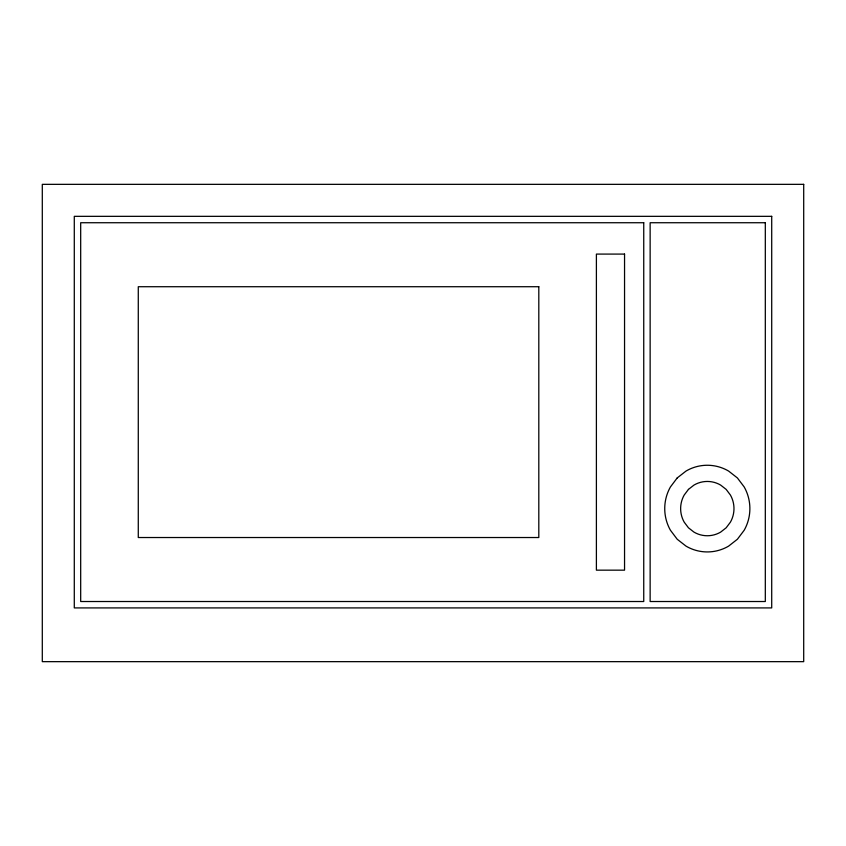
<?xml version="1.0" encoding="UTF-8"?>
<svg xmlns="http://www.w3.org/2000/svg" width="846" height="846" viewBox="0 0 846 846"><rect width="100%" height="100%" fill="white"/><g stroke="black" fill="none" stroke-linecap="round" stroke-linejoin="round"><path stroke-width="1.27" d="M677.202 477.948L670.444 486.926A43.992 43.992 0 0 0 670.444 530.262L677.202 539.24L686.021 546.125A41.94 41.94 0 0 0 728.596 546.135L737.405 539.24L744.173 530.262A43.992 43.992 0 0 0 744.173 486.926L737.405 477.948L728.596 471.063A41.94 41.94 0 0 0 686.021 471.063L677.202 477.948M688.454 489.4L684.213 495.016A27.558 27.558 0 0 0 684.213 522.172L688.454 527.798L693.974 532.113A26.268 26.268 0 0 0 720.644 532.113L726.164 527.798L730.405 522.172A27.558 27.558 0 0 0 730.405 495.026L726.164 489.4L720.644 485.086A26.268 26.268 0 0 0 693.974 485.086L688.454 489.4M803.7 184.343L42.3 184.343L42.3 661.657L803.7 661.657L803.7 184.343M771.711 216.333L74.289 216.333L74.289 607.914L771.711 607.914L771.711 216.333M643.743 222.731L80.687 222.731L80.687 601.517L643.743 601.517L643.743 222.731M765.313 222.731L650.14 222.731L650.14 601.517L765.313 601.517L765.313 222.731M624.549 254.086L596.398 254.086L596.398 570.162L624.549 570.162L624.549 254.086M538.807 286.72L138.279 286.72L138.279 537.527L538.807 537.527L538.807 286.72"/></g></svg>
